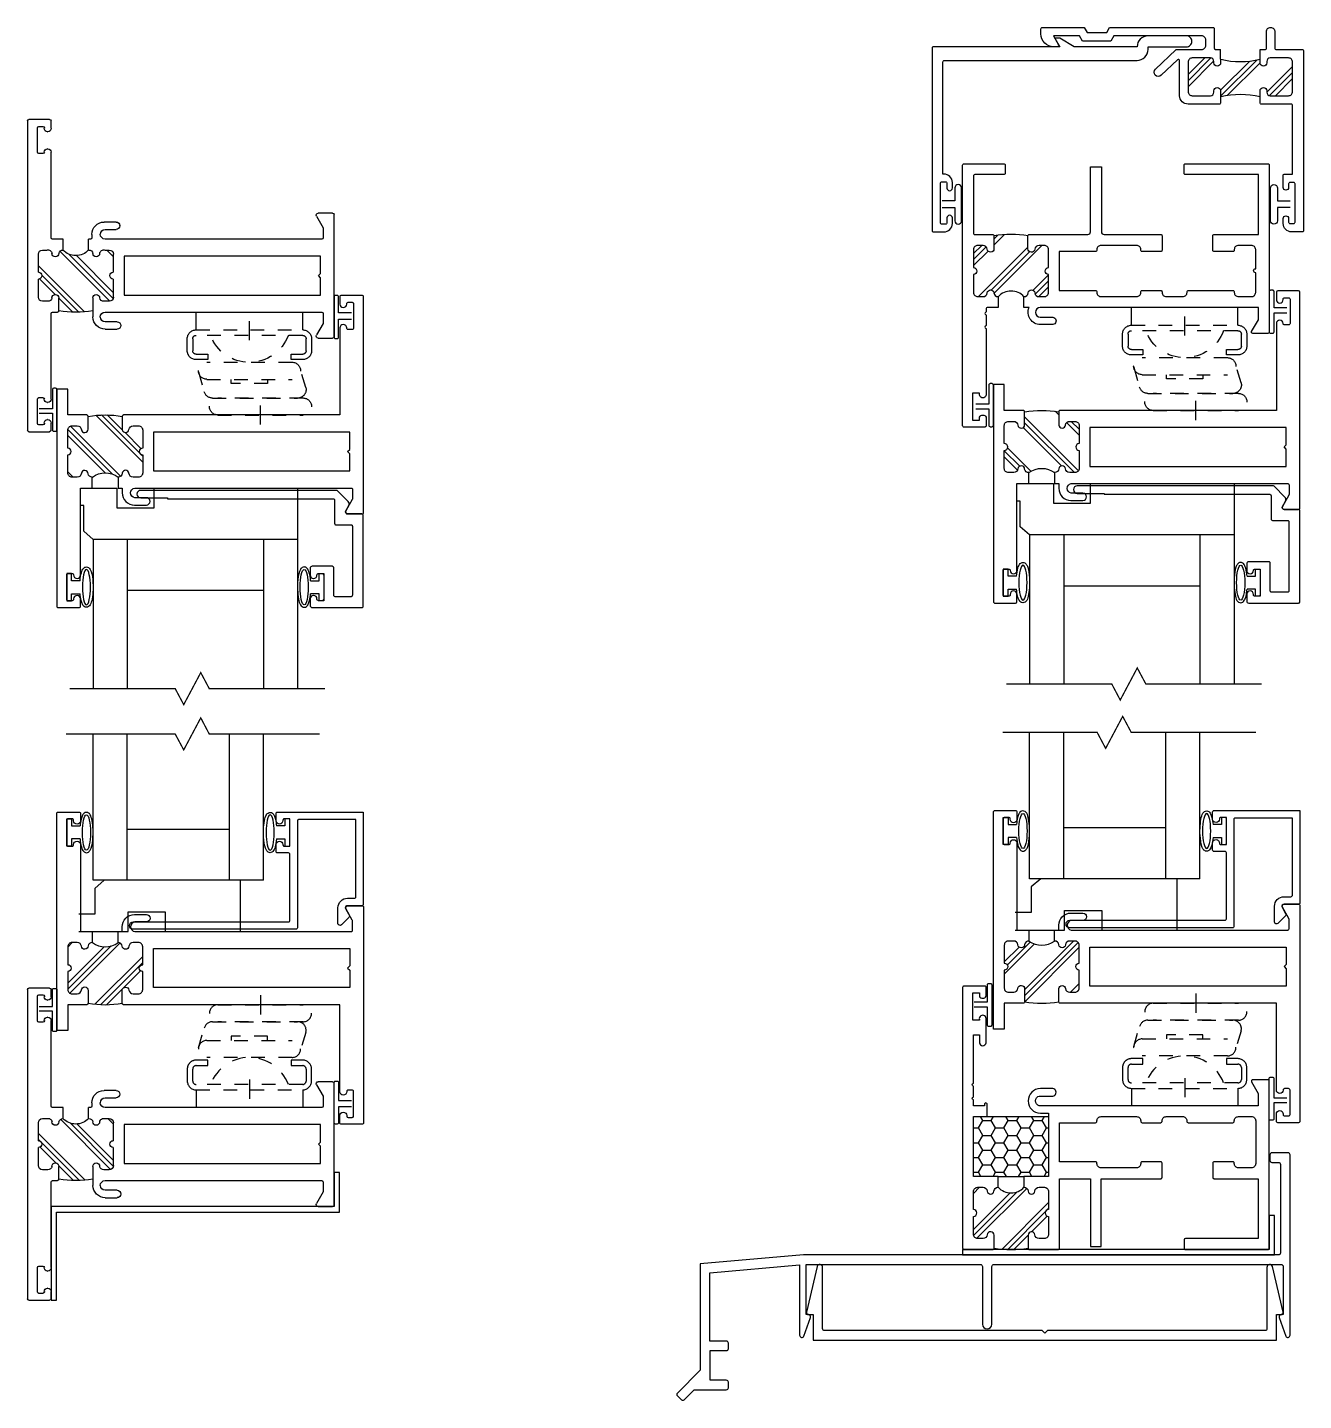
# Model space of a CAD drawing. Extents: x -2.1 to 55.9, y -1 to 38.1.
# Drawn here: x 20.18 to 29.54, y 11.37 to 21.44 of the extents above; entities that cross this region are included whole.
import ezdxf

# ---------------------------------------------------------------- set-up
doc = ezdxf.new("R2010")
doc.units = 0
doc.header["$LTSCALE"] = 0.25
doc.header["$MEASUREMENT"] = 0
doc.linetypes.add('HIDDEN', pattern=[0.375, 0.25, -0.125])
doc.layers.get('0').update_dxf_attribs({"linetype": 'CONTINUOUS'})
for name, color, linetype in [('DIM', 7, 'CONTINUOUS'), ('FRAME', 1, 'CONTINUOUS'), ('GLASS', 7, 'CONTINUOUS'), ('MISC', 7, 'CONTINUOUS'), ('TEXT', 7, 'CONTINUOUS'), ('VENT', 5, 'CONTINUOUS')]:
    doc.layers.add(name, color=color, linetype=linetype)

# ---------------------------------------------------------------- blocks, each defined once
blk = doc.blocks.new('05P86-BLOCK-IG')
h = blk.add_hatch()
h.set_pattern_fill('PLAST', angle=45, style=0)
h.paths.add_polyline_path([(0.544, 1.12, -1), (0.544, 1.17), (0.544, 1.302, 0.414214), (0.512, 1.333), (0.474, 1.333, 0.38311), (0.443, 1.305, -0.947716), (0.393, 1.308), (0.393, 1.403, 0.081165), (0.143, 1.403), (0.143, 1.308, -0.947716), (0.094, 1.305, 0.38311), (0.063, 1.333), (0.024, 1.333, 0.414214), (-0.007, 1.302), (-0.007, 1.17, -1), (-0.007, 1.12), (-0.007, 0.988, 0.414214), (0.024, 0.957), (0.063, 0.957, 0.38311), (0.094, 0.985, -0.898027), (0.143, 0.985, 0.38311), (0.174, 0.957, -0.436275), (0.363, 0.957, 0.38311), (0.394, 0.985, -0.898027), (0.443, 0.985, 0.38311), (0.474, 0.957), (0.512, 0.957, 0.414214), (0.544, 0.988)])
for points in [[(0.003, 1.852, 0.414214), (-0.007, 1.842), (-0.007, 1.423, 0.414214), (0.003, 1.413), (0.134, 1.413, -0.414214), (0.143, 1.403), (0.143, 1.308, -0.947716), (0.094, 1.305, 0.38311), (0.063, 1.333), (0.024, 1.333, 0.414214), (-0.007, 1.302), (-0.007, 1.17, -1), (-0.007, 1.12), (-0.007, 0.988, 0.414214), (0.024, 0.957), (0.063, 0.957, 0.38311), (0.094, 0.985, -0.898027), (0.143, 0.985, 0.38311), (0.174, 0.957), (0.174, 0.877), (0.097, 0.877, 0.414214), (0.086, 0.867), (0.086, 0.847, -0.331679), (0.084, 0.843, 0.745356), (0.084, 0.824, -0.331679), (0.086, 0.82), (0.086, 0.747, -0.331679), (0.084, 0.743, 0.745356), (0.084, 0.724, -0.331679), (0.086, 0.72), (0.086, 0.244, -1.19356), (0.037, 0.244), (0.037, 0.25), (-0.014, 0.25), (-0.014, 0.05), (0.037, 0.05), (0.037, 0.074, -0.596863), (0.086, 0.074), (0.086, 0.01, -0.414214), (0.076, 0), (-0.076, 0, -0.414214), (-0.087, 0.01), (-0.087, 1.922, -0.414214), (-0.076, 1.932), (0.215, 1.932, -0.414214), (0.226, 1.922), (0.226, 1.862, -0.414214), (0.215, 1.852)], [(1.377, 1.298, -0.414214), (1.367, 1.288), (1.23, 1.288, -0.414214), (1.221, 1.298), (1.221, 1.302, 0.414214), (1.19, 1.333), (0.93, 1.333, 0.414214), (0.898, 1.302), (0.898, 1.298, -0.414214), (0.889, 1.288), (0.623, 1.288), (0.623, 1.002), (0.889, 1.002, -0.414214), (0.898, 0.992), (0.898, 0.988, 0.414214), (0.93, 0.957), (1.19, 0.957, 0.414214), (1.221, 0.988), (1.221, 0.992, -0.414214), (1.23, 1.002), (1.367, 1.002, -0.414214), (1.377, 0.992), (1.377, 0.988, 0.414214), (1.407, 0.957), (1.529, 0.957, 0.414214), (1.56, 0.988), (1.56, 0.992, -0.414214), (1.569, 1.002), (1.897, 1.002, -0.414214), (1.907, 0.992), (1.907, 0.988, 0.414214), (1.938, 0.957), (2.032, 0.957, 0.414214), (2.064, 0.988), (2.064, 1.132, -1), (2.064, 1.162), (2.064, 1.302, 0.414214), (2.032, 1.333), (1.938, 1.333, 0.414214), (1.907, 1.302), (1.907, 1.298, -0.414214), (1.897, 1.288), (1.76, 1.288, -0.414214), (1.75, 1.298), (1.75, 1.403, -0.414214), (1.76, 1.413), (2.084, 1.413), (2.084, 1.852), (1.549, 1.852, -0.414214), (1.539, 1.862), (1.539, 1.922, -0.414214), (1.549, 1.932), (2.154, 1.932, -0.414214), (2.163, 1.922), (2.163, 0.697, -0.414214), (2.154, 0.687), (2.042, 0.687, -0.57735), (2.034, 0.702), (2.084, 0.788), (2.084, 0.877), (0.483, 0.877, 1), (0.483, 0.806), (0.567, 0.806, -1.178959), (0.567, 0.752), (0.483, 0.752, -0.536675), (0.401, 0.877), (0.363, 0.877), (0.363, 0.957, 0.38311), (0.394, 0.985, -0.898027), (0.443, 0.985, 0.38311), (0.474, 0.957), (0.512, 0.957, 0.414214), (0.544, 0.988), (0.544, 1.12, -1), (0.544, 1.17), (0.544, 1.302, 0.414214), (0.512, 1.333), (0.474, 1.333, 0.38311), (0.443, 1.305, -0.947716), (0.393, 1.308), (0.393, 1.403, -0.414214), (0.404, 1.413), (0.832, 1.413, 0.414214), (0.852, 1.433), (0.852, 1.909), (0.932, 1.909), (0.932, 1.433, 0.414214), (0.952, 1.413), (1.367, 1.413, -0.414214), (1.377, 1.403)]]:
    blk.add_lwpolyline(points, format="xyb", close=True)
at = {"color": 7}
for centre, radius, start, end in [((0.269, 0.638), 0.775, 80.7195, 99.2805), ((0.269, 0.869), 0.129, 42.8591, 137.1409)]:
    blk.add_arc(centre, radius, start, end, dxfattribs=at)
blk = doc.blocks.new('05P72-BLOCK-IG')
h = blk.add_hatch()
h.set_pattern_fill('HONEY', scale=0.5, style=0)
h.paths.add_polyline_path([(0.544, -0.957), (0.083, -0.957), (-0.007, -0.957), (-0.007, -1.396), (0.174, -1.396), (0.363, -1.396), (0.544, -1.396)])
h = blk.add_hatch()
h.set_pattern_fill('PLAST', angle=225, style=0)
h.paths.add_polyline_path([(0.544, -1.689, -1), (0.544, -1.639), (0.544, -1.507, 0.414214), (0.513, -1.476), (0.474, -1.476, 0.38311), (0.443, -1.504, -0.898027), (0.394, -1.504, 0.38311), (0.363, -1.476, -0.436275), (0.174, -1.476, 0.38311), (0.143, -1.504, -0.898027), (0.094, -1.504, 0.38311), (0.063, -1.476), (0.024, -1.476, 0.414214), (-0.007, -1.507), (-0.007, -1.639, -1), (-0.007, -1.689), (-0.007, -1.821, 0.414214), (0.024, -1.852), (0.063, -1.852, 0.38311), (0.094, -1.824, -0.947716), (0.144, -1.827), (0.144, -1.922, 0.08), (0.394, -1.922), (0.394, -1.827, -0.947716), (0.443, -1.824, 0.38311), (0.474, -1.852), (0.513, -1.852, 0.414214), (0.544, -1.821)])
at = {"color": 7}
for p, q in [((0.083, -0.957), (0.544, -0.957)), ((0.174, -1.396), (0.363, -1.396))]:
    blk.add_line(p, q, dxfattribs=at)
for points in [[(0.144, -1.827, 0.947716), (0.094, -1.824, -0.38311), (0.063, -1.852), (0.024, -1.852, -0.414214), (-0.007, -1.821), (-0.007, -1.689, 1), (-0.007, -1.639), (-0.007, -1.507, -0.414214), (0.024, -1.476), (0.063, -1.476, -0.38311), (0.094, -1.504, 0.898027), (0.143, -1.504, -0.38311), (0.174, -1.476), (0.174, -1.396), (-0.007, -1.396), (-0.007, -0.957), (0.083, -0.957, 0.414214), (0.093, -0.947), (0.093, -0.867, 0.414214), (0.083, -0.857), (0.083, -0.857, 0.414214), (0.074, -0.867), (0.074, -0.877), (-0.007, -0.877), (-0.007, -0.838, 0.317837), (-0.01, -0.833, -0.707107), (-0.01, -0.814, 0.317837), (-0.007, -0.81), (-0.007, -0.738, 0.317837), (-0.01, -0.733, -0.707107), (-0.01, -0.714, 0.317837), (-0.007, -0.71), (-0.007, -0.357), (0.036, -0.357), (0.036, -0.416, 0.850302), (0.086, -0.416), (0.086, -0.244, 1.19356), (0.036, -0.244), (0.036, -0.25), (-0.013, -0.25), (-0.013, -0.05), (0.036, -0.05), (0.036, -0.074, 0.596863), (0.086, -0.074), (0.086, -0.01, 0.414214), (0.077, 0), (-0.077, 0, 0.414214), (-0.087, -0.01), (-0.087, -1.922, 0.414214), (-0.077, -1.932), (0.134, -1.932, 0.414214), (0.144, -1.922)], [(1.377, -0.992), (1.377, -0.988, -0.414214), (1.407, -0.957), (1.528, -0.957, -0.414214), (1.559, -0.988), (1.559, -0.992, 0.414214), (1.569, -1.002), (1.897, -1.002, 0.414214), (1.907, -0.992), (1.907, -0.988, -0.414214), (1.937, -0.957), (2.033, -0.957, -0.414214), (2.064, -0.988), (2.064, -1.302, -0.414214), (2.033, -1.333), (1.937, -1.333, -0.414214), (1.907, -1.302), (1.907, -1.298, 0.414214), (1.897, -1.288), (1.76, -1.288, 0.414214), (1.75, -1.298), (1.75, -1.403, 0.414214), (1.76, -1.413), (2.083, -1.413), (2.083, -1.852), (1.548, -1.852, 0.414214), (1.538, -1.862), (1.538, -1.922, 0.414214), (1.548, -1.932), (2.154, -1.932, 0.414214), (2.163, -1.922), (2.163, -0.697, 0.414214), (2.154, -0.687), (2.042, -0.687, 0.57735), (2.034, -0.702), (2.083, -0.788), (2.083, -0.877), (0.476, -0.877, -0.806722), (0.476, -0.806), (0.567, -0.806, 1.178959), (0.567, -0.752), (0.484, -0.752, 1), (0.484, -0.932), (0.544, -0.932), (0.544, -1.396), (0.363, -1.396), (0.363, -1.476, -0.38311), (0.394, -1.504, 0.898027), (0.443, -1.504, -0.38311), (0.474, -1.476), (0.513, -1.476, -0.414214), (0.544, -1.507), (0.544, -1.639, 1), (0.544, -1.689), (0.544, -1.821, -0.414214), (0.513, -1.852), (0.474, -1.852, -0.38311), (0.443, -1.824, 0.947716), (0.394, -1.827), (0.394, -1.922, 0.414214), (0.404, -1.932), (0.614, -1.932, 0.414214), (0.624, -1.922), (0.624, -1.413), (0.851, -1.413), (0.851, -1.909), (0.931, -1.909), (0.931, -1.413), (1.367, -1.413, 0.414214), (1.377, -1.403), (1.377, -1.298, 0.414214), (1.367, -1.288), (1.23, -1.288, 0.414214), (1.22, -1.298), (1.22, -1.302, -0.414214), (1.19, -1.333), (0.929, -1.333, -0.414214), (0.899, -1.302), (0.899, -1.298, 0.414214), (0.889, -1.288), (0.624, -1.288), (0.624, -1.002), (0.889, -1.002, 0.414214), (0.899, -0.992), (0.899, -0.988, -0.414214), (0.929, -0.957), (1.19, -0.957, -0.414214), (1.22, -0.988), (1.22, -0.992, 0.414214), (1.23, -1.002), (1.367, -1.002, 0.414214)]]:
    blk.add_lwpolyline(points, format="xyb", close=True)
for centre, radius, start, end in [((0.269, -1.388), 0.129, 222.8591, 317.1409), ((0.269, -1.146), 0.786, 260.8522, 279.1478)]:
    blk.add_arc(centre, radius, start, end, dxfattribs=at)
blk = doc.blocks.new('05P11-Z-BAR')
h = blk.add_hatch()
h.set_pattern_fill('PLAST', angle=45, style=0)
h.set_pattern_definition([(45, (-0.3846, -1e-07), (-0.176777, 0.176777), []), (45, (-0.4067, 0.0221), (-0.176777, 0.176777), []), (45, (-0.4288, 0.0442), (-0.176777, 0.176777), [])])
h.paths.add_polyline_path([(0.006, 1.12, -0.414214), (-0.018, 1.145, -0.414214), (0.006, 1.17), (0.006, 1.302, 0.414214), (-0.025, 1.333), (-0.063, 1.333, 0.38311), (-0.094, 1.305, -0.947716), (-0.143, 1.308), (-0.143, 1.403, 0.087329), (-0.394, 1.403), (-0.394, 1.308, -1), (-0.443, 1.308, 0.352985), (-0.473, 1.333), (-0.512, 1.333, 0.414214), (-0.544, 1.302), (-0.544, 1.17, -0.414214), (-0.518, 1.145, -0.414214), (-0.544, 1.12), (-0.544, 0.988, 0.414214), (-0.512, 0.957), (-0.474, 0.957, 0.38311), (-0.443, 0.985, -0.898027), (-0.394, 0.985, 0.38311), (-0.363, 0.957, -0.325577), (-0.174, 0.957, 0.363634), (-0.143, 0.982, -0.947716), (-0.094, 0.985, 0.38311), (-0.063, 0.957), (-0.025, 0.957, 0.414214), (0.006, 0.988)])
blk.add_line((-0.087, 0.877), (-0.087, 0.877))
for points in [[(-2.164, 2.28, -0.414214), (-2.154, 2.29), (-2.001, 2.29, -0.414214), (-1.991, 2.28), (-1.991, 2.226, -1), (-2.041, 2.226), (-2.041, 2.23, 0.414214), (-2.051, 2.24), (-2.081, 2.24, 0.414214), (-2.091, 2.23), (-2.091, 2.05, 0.414214), (-2.081, 2.04), (-2.051, 2.04, 0.414214), (-2.041, 2.05), (-2.041, 2.051, -1), (-1.991, 2.051), (-1.991, 1.413), (-0.403, 1.413, -0.414214), (-0.394, 1.403), (-0.394, 1.306, -0.888834), (-0.443, 1.306, 0.377258), (-0.474, 1.333), (-0.512, 1.333, 0.414214), (-0.544, 1.302), (-0.544, 1.17, -1), (-0.544, 1.12), (-0.544, 0.988, 0.414214), (-0.512, 0.957), (-0.474, 0.957, 0.383109), (-0.443, 0.985, -0.898027), (-0.394, 0.985, 0.38311), (-0.363, 0.957), (-0.363, 0.877), (-0.394, 0.877), (-0.394, 0.842, -0.414214), (-0.483, 0.752), (-0.571, 0.752, -1), (-0.571, 0.806), (-0.486, 0.806, 0.859155), (-0.486, 0.877), (-2.074, 0.877, 0.414214), (-2.084, 0.867), (-2.084, 0.797, 0.131652), (-2.082, 0.792), (-2.035, 0.709, -0.577353), (-2.048, 0.687), (-2.154, 0.687, -0.414214), (-2.164, 0.697), (-2.164, 2.28)], [(-0.025, 0.957, 0.414214), (0.006, 0.988), (0.006, 1.12, -1), (0.006, 1.17), (0.006, 1.302, 0.414214), (-0.025, 1.333), (-0.063, 1.333, 0.38311), (-0.094, 1.305, -0.947716), (-0.143, 1.308), (-0.143, 1.403, -0.414214), (-0.133, 1.413), (0.006, 1.413), (0.006, 1.603), (0.086, 1.603), (0.086, 0.01, -0.414214), (0.077, 0), (-0.077, 0, -0.414214), (-0.087, 0.01), (-0.087, 0.064, -1), (-0.037, 0.064), (-0.037, 0.06, 0.414214), (-0.027, 0.05), (0.003, 0.05, 0.414214), (0.014, 0.06), (0.014, 0.24, 0.414214), (0.003, 0.25), (-0.027, 0.25, 0.414214), (-0.037, 0.24), (-0.037, 0.239, -1), (-0.087, 0.239), (-0.087, 0.877), (-0.174, 0.877), (-0.174, 0.957, 0.363634), (-0.143, 0.982, -0.947716), (-0.094, 0.985, 0.38311), (-0.063, 0.957), (-0.025, 0.957)]]:
    blk.add_lwpolyline(points, format="xyb")
blk.add_lwpolyline([(-2.063, 1.16), (-2.063, 1.288), (-0.623, 1.288), (-0.623, 1.002), (-2.063, 1.002), (-2.063, 1.129), (-2.048, 1.145)], close=True)
at = {"color": 7}
for centre, radius, start, end in [((-0.269, 0.638), 0.775, 80.7195, 99.2805), ((-0.269, 0.828), 0.16, 53.9319, 126.0681)]:
    blk.add_arc(centre, radius, start, end, dxfattribs=at)
blk = doc.blocks.new('05P01-T-BAR')
h = blk.add_hatch()
h.set_pattern_fill('PLAST', angle=225, style=0)
h.paths.add_polyline_path([(0.006, 1.12, -0.414214), (-0.018, 1.145, -0.414214), (0.006, 1.17), (0.006, 1.302, 0.414214), (-0.024, 1.333), (-0.054, 1.333, 0.448856), (-0.093, 1.308, -1), (-0.143, 1.308, 0.363634), (-0.174, 1.333, -0.437775), (-0.362, 1.333, 0.363634), (-0.394, 1.308, -1), (-0.443, 1.308, 0.448856), (-0.483, 1.333), (-0.513, 1.333, 0.414214), (-0.543, 1.302), (-0.543, 1.17, -0.414214), (-0.518, 1.145, -0.414214), (-0.543, 1.12), (-0.543, 0.988, 0.414214), (-0.513, 0.957), (-0.483, 0.957), (-0.473, 0.957, 0.352985), (-0.443, 0.982, -1), (-0.394, 0.982), (-0.394, 0.887, 0.081165), (-0.143, 0.887), (-0.143, 0.982, -1), (-0.093, 0.982, 0.352985), (-0.064, 0.957), (-0.054, 0.957), (-0.024, 0.957, 0.414214), (0.006, 0.988)])
for p, q in [((-0.087, 2.226), (-0.087, 2.28)), ((-0.076, 2.29), (0.076, 2.29)), ((-0.037, 2.23), (-0.037, 2.226)), ((0.003, 2.24), (-0.027, 2.24)), ((0.013, 2.05), (0.013, 2.23)), ((0.086, 2.28), (0.086, 0.01)), ((-0.061, 2.201), (-0.062, 2.201)), ((-0.087, 1.423), (-0.087, 2.051)), ((-0.062, 2.076), (-0.061, 2.076)), ((-0.037, 2.051), (-0.037, 2.05)), ((-0.027, 2.04), (0.003, 2.04)), ((-2.163, 0.697), (-2.163, 1.593)), ((-2.153, 1.603), (-2.047, 1.603)), ((-2.035, 1.581), (-2.083, 1.496)), ((-0.59, 1.511), (-0.59, 1.512)), ((-0.564, 1.538), (-0.475, 1.538)), ((-2.083, 1.496), (-2.083, 1.423)), ((-2.073, 1.413), (-0.483, 1.413)), ((-0.483, 1.484), (-0.563, 1.484)), ((-0.447, 1.449), (-0.447, 1.449)), ((-0.385, 1.448), (-0.385, 1.423)), ((-0.375, 1.413), (-0.362, 1.413)), ((-0.362, 1.333), (-0.362, 1.413)), ((-0.174, 1.333), (-0.174, 1.413)), ((-0.174, 1.413), (-0.096, 1.413)), ((-0.483, 1.333), (-0.513, 1.333)), ((-0.024, 1.333), (-0.054, 1.333)), ((-0.543, 1.302), (-0.543, 1.17)), ((0.006, 1.17), (0.006, 1.302)), ((-0.543, 1.12), (-0.543, 0.988)), ((0.006, 0.988), (0.006, 1.12)), ((-0.513, 0.957), (-0.483, 0.957)), ((-0.483, 0.957), (-0.474, 0.957)), ((-0.394, 0.982), (-0.394, 0.842)), ((-0.143, 0.887), (-0.143, 0.982)), ((-0.062, 0.957), (-0.054, 0.957)), ((-0.054, 0.957), (-0.024, 0.957)), ((-2.083, 0.867), (-2.083, 0.794)), ((-0.483, 0.877), (-2.073, 0.877)), ((-0.571, 0.806), (-0.483, 0.806)), ((-0.447, 0.841), (-0.447, 0.842)), ((-0.096, 0.877), (-0.133, 0.877)), ((-0.087, 0.239), (-0.087, 0.867)), ((-2.083, 0.794), (-2.035, 0.71)), ((-0.598, 0.779), (-0.598, 0.779)), ((-0.484, 0.752), (-0.572, 0.752)), ((-2.047, 0.687), (-2.153, 0.687)), ((-0.061, 0.214), (-0.062, 0.214)), ((-0.037, 0.24), (-0.037, 0.239)), ((0.003, 0.25), (-0.027, 0.25)), ((0.013, 0.06), (0.013, 0.24)), ((-0.087, 0.01), (-0.087, 0.064)), ((0.076, 0), (-0.076, 0)), ((-0.062, 0.089), (-0.061, 0.089)), ((-0.037, 0.064), (-0.037, 0.06)), ((-0.027, 0.05), (0.003, 0.05))]:
    blk.add_line(p, q)
blk.add_lwpolyline([(-0.623, 1.288), (-0.623, 1.002), (-2.063, 1.002), (-2.063, 1.13), (-2.048, 1.145), (-2.063, 1.16), (-2.063, 1.288)], close=True)
for centre, radius, start, end in [((-0.076, 2.28), 0.01, 90, 180), ((-0.062, 2.226), 0.0249, 180, 270), ((-0.061, 2.226), 0.0249, 270, 360), ((-0.027, 2.23), 0.01, 90, 180), ((0.003, 2.23), 0.01, 0, 90), ((0.076, 2.28), 0.01, 0, 90), ((-0.062, 2.051), 0.0249, 90, 180), ((-0.061, 2.051), 0.0249, 360, 90), ((-0.027, 2.05), 0.01, 180, 270), ((0.003, 2.05), 0.01, 270, 0), ((-2.153, 1.593), 0.01, 90, 180), ((-2.047, 1.588), 0.015, 330, 90), ((-0.564, 1.512), 0.0265, 90, 180), ((-0.563, 1.511), 0.027, 180, 270), ((-0.475, 1.448), 0.09, 0, 90), ((-2.073, 1.423), 0.01, 180, 270), ((-0.483, 1.449), 0.0355, 270, 0), ((-0.483, 1.449), 0.035, 0, 90), ((-0.375, 1.423), 0.01, 180, 270), ((-0.096, 1.423), 0.01, 270, 0), ((-0.513, 1.302), 0.031, 90, 180), ((-0.474, 1.303), 0.031, 8.9927, 105.6855), ((-0.363, 1.302), 0.031, 88.9185, 168.8505), ((-0.174, 1.302), 0.031, 11.1495, 91.0815), ((-0.063, 1.303), 0.031, 74.3145, 171.0073), ((-0.024, 1.302), 0.031, 0, 90), ((-0.418, 1.308), 0.025, 180, 0), ((-0.118, 1.308), 0.025, 180, 0), ((-0.543, 1.145), 0.025, 0, 90), ((-0.543, 1.145), 0.025, 270, 360), ((0.006, 1.145), 0.025, 90, 180), ((0.006, 1.145), 0.025, 180, 270), ((-0.513, 0.988), 0.031, 180, 270), ((-0.474, 0.988), 0.031, 268.9185, 348.8505), ((-0.418, 0.982), 0.025, 0, 180), ((-0.118, 0.982), 0.025, 0, 180), ((-0.063, 0.988), 0.031, 191.1495, 271.0815), ((-0.024, 0.988), 0.031, 270, 0), ((-2.073, 0.867), 0.01, 90, 180), ((-0.571, 0.779), 0.027, 90, 180), ((-0.483, 0.842), 0.0355, 0, 90), ((-0.484, 0.842), 0.09, 270, 360), ((-0.483, 0.841), 0.035, 270, 0), ((-0.133, 0.887), 0.01, 180, 270), ((-0.096, 0.867), 0.01, 0, 90), ((-2.047, 0.702), 0.015, 270, 30), ((-0.572, 0.779), 0.0265, 180, 270), ((-2.153, 0.697), 0.01, 180, 270), ((-0.062, 0.239), 0.0249, 180, 270), ((-0.061, 0.239), 0.0249, 270, 0), ((-0.027, 0.24), 0.01, 90, 180), ((0.003, 0.24), 0.01, 0, 90), ((-0.062, 0.064), 0.0249, 90, 180), ((-0.076, 0.01), 0.01, 180, 270), ((-0.061, 0.064), 0.0249, 0, 90), ((-0.027, 0.06), 0.01, 180, 270), ((0.003, 0.06), 0.01, 270, 360), ((0.076, 0.01), 0.01, 270, 0)]:
    blk.add_arc(centre, radius, start, end)
at = {"color": 7}
for centre, radius, start, end in [((-0.268, 1.42), 0.128, 222.7148, 317.2852), ((-0.268, 1.652), 0.775, 260.7195, 279.2805)]:
    blk.add_arc(centre, radius, start, end, dxfattribs=at)
blk = doc.blocks.new('05P10-1.5in_GLASS_STOP')
for p, q in [((-1.838, 0.25), (-1.873, 0.25)), ((-1.873, 0.25), (-1.873, 0.05)), ((-1.838, 0.197), (-1.838, 0.25)), ((-0.022, 0.197), (-0.022, 0.25)), ((-0.022, 0.25), (0.013, 0.25)), ((0.013, 0.25), (0.013, 0.05)), ((-1.776, 0.197), (-1.838, 0.197)), ((-1.838, 0.05), (-1.838, 0.102)), ((-1.838, 0.102), (-1.776, 0.102)), ((-0.084, 0.197), (-0.022, 0.197)), ((-0.022, 0.102), (-0.084, 0.102)), ((-0.022, 0.05), (-0.022, 0.102)), ((-1.873, 0.05), (-1.838, 0.05)), ((0.013, 0.05), (-0.022, 0.05))]:
    blk.add_line(p, q)
blk.add_lwpolyline([(-1.823, 0.239), (-1.823, 0.24, 0.414214), (-1.833, 0.25), (-1.858, 0.25, 0.414214), (-1.873, 0.235), (-1.873, 0.065, 0.414214), (-1.858, 0.05), (-1.833, 0.05, 0.414214), (-1.823, 0.06), (-1.823, 0.064, -0.414214), (-1.799, 0.089), (-1.798, 0.089, -0.414214), (-1.773, 0.064), (-1.773, 0.015, -0.414214), (-1.788, 0), (-2.153, 0, -0.414214), (-2.163, 0.01), (-2.163, 0.677, -0.414214), (-2.153, 0.687), (-2.047, 0.687, 0.57735), (-2.035, 0.709), (-2.057, 0.748, -0.339454), (-2.053, 0.778), (-1.974, 0.857, -0.198912), (-1.967, 0.86), (-0.529, 0.86, -0.414214), (-0.502, 0.833), (-0.502, 0.832, -0.414214), (-0.529, 0.805), (-0.727, 0.805), (-0.727, 0.798), (-1.942, 0.798, 0.414214), (-1.952, 0.788), (-1.952, 0.617, -0.414214), (-1.962, 0.607), (-2.073, 0.607, 0.414214), (-2.083, 0.597), (-2.083, 0.09, 0.414214), (-2.073, 0.08), (-1.956, 0.08, 0.414214), (-1.946, 0.09), (-1.946, 0.293, -0.414214), (-1.936, 0.303), (-1.788, 0.303, -0.414214), (-1.773, 0.288), (-1.773, 0.239, -0.414214), (-1.798, 0.214), (-1.799, 0.214, -0.414214)], format="xyb", close=True)
at = {"extrusion": (0, 0, -1)}
blk.add_ellipse((-1.729, 0.15), major_axis=(0, 0.129), ratio=0.232303, dxfattribs=at)
blk.add_ellipse((-0.131, 0.15), major_axis=(0, 0.129), ratio=0.232303)
for points in [[(-1.776, 0.197), (-1.774, 0.219), (-1.771, 0.239), (-1.762, 0.269), (-1.758, 0.28), (-1.745, 0.294), (-1.737, 0.298), (-1.729, 0.298), (-1.718, 0.298), (-1.71, 0.292), (-1.701, 0.279), (-1.697, 0.272), (-1.687, 0.244), (-1.683, 0.215), (-1.678, 0.136), (-1.682, 0.085), (-1.694, 0.034), (-1.698, 0.022), (-1.714, 0.005), (-1.728, 0), (-1.749, 0.008), (-1.754, 0.016), (-1.762, 0.032), (-1.765, 0.041), (-1.772, 0.067), (-1.774, 0.084), (-1.776, 0.102)], [(-0.084, 0.197), (-0.086, 0.219), (-0.089, 0.239), (-0.098, 0.269), (-0.102, 0.28), (-0.115, 0.294), (-0.123, 0.298), (-0.131, 0.298), (-0.142, 0.298), (-0.15, 0.292), (-0.159, 0.279), (-0.163, 0.272), (-0.173, 0.244), (-0.177, 0.215), (-0.182, 0.136), (-0.178, 0.085), (-0.166, 0.034), (-0.162, 0.022), (-0.146, 0.005), (-0.132, 0), (-0.111, 0.008), (-0.106, 0.016), (-0.098, 0.032), (-0.095, 0.041), (-0.088, 0.067), (-0.086, 0.084), (-0.084, 0.102)]]:
    blk.add_open_spline(points, degree=3, knots=[5.075676, 5.075676, 5.075676, 5.075676, 5.596595, 5.596595, 6.055763, 6.055763, 6.283185, 6.283185, 6.283185, 6.572914, 6.572914, 6.862642, 6.862642, 7.608886, 7.608886, 8.676451, 8.676451, 9.18434, 9.18434, 9.518242, 9.518242, 9.852144, 9.852144, 10.186046, 10.186046, 10.631436, 10.631436, 10.631436, 10.631436])
blk = doc.blocks.new('05P12-1.25in_GLASS_STOP')
for p, q in [((-1.588, 0.25), (-1.624, 0.25)), ((-1.624, 0.25), (-1.624, 0.05)), ((-1.588, 0.197), (-1.588, 0.25)), ((-0.022, 0.197), (-0.022, 0.25)), ((-0.022, 0.25), (0.013, 0.25)), ((0.013, 0.25), (0.013, 0.05)), ((-1.526, 0.197), (-1.588, 0.197)), ((-1.588, 0.05), (-1.588, 0.102)), ((-1.588, 0.102), (-1.526, 0.102)), ((-0.084, 0.197), (-0.022, 0.197)), ((-0.022, 0.102), (-0.084, 0.102)), ((-0.022, 0.05), (-0.022, 0.102)), ((-1.624, 0.05), (-1.588, 0.05)), ((0.013, 0.05), (-0.022, 0.05))]:
    blk.add_line(p, q)
blk.add_lwpolyline([(-1.573, 0.24, 0.414214), (-1.583, 0.25), (-1.614, 0.25, 0.414214), (-1.624, 0.24), (-1.624, 0.06, 0.414214), (-1.614, 0.05), (-1.583, 0.05, 0.414214), (-1.573, 0.06), (-1.573, 0.063, -0.414214), (-1.548, 0.088), (-1.548, 0.088, -0.414214), (-1.523, 0.063), (-1.523, 0.01, -0.414214), (-1.533, 0), (-2.163, 0), (-2.163, 0.677, -0.414214), (-2.154, 0.687), (-2.047, 0.687, 0.57735), (-2.034, 0.709), (-2.059, 0.754, -0.339454), (-2.057, 0.773), (-2.002, 0.828, -0.668179), (-1.977, 0.817), (-1.977, 0.702, -0.414214), (-2.047, 0.632), (-2.098, 0.632, 0.414214), (-2.108, 0.622), (-2.108, 0.055), (-1.688, 0.055, 0.414214), (-1.679, 0.065), (-1.679, 0.85, -0.414214), (-1.669, 0.86), (-0.474, 0.86, -0.414214), (-0.447, 0.833), (-0.447, 0.832, -0.414214), (-0.474, 0.805), (-1.614, 0.805, 0.414214), (-1.624, 0.795), (-1.624, 0.31, 0.414214), (-1.614, 0.3), (-1.533, 0.3, -0.414214), (-1.523, 0.29), (-1.523, 0.238, -0.414214), (-1.548, 0.213), (-1.548, 0.213, -0.414214), (-1.573, 0.238)], format="xyb", close=True)
at = {"extrusion": (0, 0, -1)}
blk.add_ellipse((-1.479, 0.15), major_axis=(0, 0.129), ratio=0.232303, dxfattribs=at)
blk.add_ellipse((-0.131, 0.15), major_axis=(0, 0.129), ratio=0.232303)
for points in [[(-1.526, 0.197), (-1.524, 0.219), (-1.521, 0.239), (-1.512, 0.269), (-1.508, 0.28), (-1.495, 0.294), (-1.487, 0.298), (-1.479, 0.298), (-1.468, 0.298), (-1.46, 0.292), (-1.451, 0.279), (-1.447, 0.272), (-1.437, 0.244), (-1.433, 0.215), (-1.428, 0.136), (-1.432, 0.085), (-1.444, 0.034), (-1.448, 0.022), (-1.464, 0.005), (-1.478, 0), (-1.499, 0.008), (-1.504, 0.016), (-1.512, 0.032), (-1.515, 0.041), (-1.522, 0.067), (-1.524, 0.084), (-1.526, 0.102)], [(-0.084, 0.197), (-0.086, 0.219), (-0.089, 0.239), (-0.098, 0.269), (-0.102, 0.28), (-0.115, 0.294), (-0.123, 0.298), (-0.131, 0.298), (-0.142, 0.298), (-0.15, 0.292), (-0.159, 0.279), (-0.163, 0.272), (-0.173, 0.244), (-0.177, 0.215), (-0.182, 0.136), (-0.178, 0.085), (-0.166, 0.034), (-0.162, 0.022), (-0.146, 0.005), (-0.132, 0), (-0.111, 0.008), (-0.106, 0.016), (-0.098, 0.032), (-0.095, 0.041), (-0.088, 0.067), (-0.086, 0.084), (-0.084, 0.102)]]:
    blk.add_open_spline(points, degree=3, knots=[5.075676, 5.075676, 5.075676, 5.075676, 5.596595, 5.596595, 6.055763, 6.055763, 6.283185, 6.283185, 6.283185, 6.572914, 6.572914, 6.862642, 6.862642, 7.608886, 7.608886, 8.676451, 8.676451, 9.18434, 9.18434, 9.518242, 9.518242, 9.852144, 9.852144, 10.186046, 10.186046, 10.631436, 10.631436, 10.631436, 10.631436])
blk = doc.blocks.new('05P92_04P91-COMP_CHANNEL')
h = blk.add_hatch()
h.set_pattern_fill('PLAST', angle=45, style=0)
h.set_pattern_definition([(45, (0.28, 1.432), (-0.176777, 0.176777), []), (45, (0.2579, 1.4541), (-0.176777, 0.176777), []), (45, (0.2358, 1.4762), (-0.176777, 0.176777), [])])
h.paths.add_polyline_path([(0.248, 2.677, 0.414214), (0.217, 2.708), (0.084, 2.708, 0.414214), (0.059, 2.683), (0.059, 2.673, -0.414214), (0.034, 2.648, -0.414214), (0.009, 2.673), (0.009, 2.698, -0.12234), (-0.28, 2.698), (-0.28, 2.673, -0.414214), (-0.305, 2.648, -0.414214), (-0.33, 2.673), (-0.33, 2.683, 0.414214), (-0.355, 2.708), (-0.488, 2.708, 0.414214), (-0.519, 2.677), (-0.519, 2.462, 0.414214), (-0.488, 2.431), (-0.355, 2.431, 0.414214), (-0.33, 2.456), (-0.33, 2.466, -0.414214), (-0.305, 2.491), (-0.305, 2.491, -0.414214), (-0.28, 2.466), (-0.28, 2.422, -0.116396), (0.009, 2.422), (0.009, 2.466, -0.414214), (0.034, 2.491, -0.414214), (0.059, 2.466), (0.059, 2.456, 0.414214), (0.084, 2.431), (0.217, 2.431, 0.414214), (0.248, 2.462)])
for p, q in [((-0.28, 2.698), (-0.28, 2.77)), ((0.009, 2.698), (0.009, 2.77))]:
    blk.add_line(p, q)
for points in [[(-0.28, 2.698), (-0.28, 2.673, -0.414214), (-0.305, 2.648, -0.414214), (-0.33, 2.673), (-0.33, 2.683, 0.414214), (-0.355, 2.708), (-0.488, 2.708, 0.414214), (-0.519, 2.677), (-0.519, 2.462, 0.414214), (-0.488, 2.431), (-0.355, 2.431, 0.414214), (-0.33, 2.456), (-0.33, 2.466, -0.414214), (-0.305, 2.491), (-0.305, 2.491, -0.414214), (-0.28, 2.466), (-0.28, 2.379, -0.414214), (-0.29, 2.369), (-0.519, 2.369, -0.414214), (-0.581, 2.431), (-0.581, 2.618), (-0.581, 2.678), (-0.581, 2.687, 0.658905), (-0.597, 2.694), (-0.716, 2.581, -1), (-0.759, 2.626), (-0.61, 2.767, -0.192227), (-0.604, 2.77), (-0.42, 2.77, 0.414214), (-0.389, 2.801), (-0.389, 2.839, 0.414214), (-0.42, 2.87), (-1.063, 2.87), (-1.085, 2.832), (-1.295, 2.832), (-1.317, 2.87), (-1.507, 2.87), (-1.47, 2.805, -0.57735), (-1.479, 2.79), (-1.505, 2.79, -0.414214), (-1.599, 2.884), (-1.599, 2.922, -0.414214), (-1.589, 2.932), (-1.282, 2.932), (-1.26, 2.894), (-1.116, 2.894), (-1.095, 2.932), (-0.337, 2.932, -0.414214), (-0.327, 2.922), (-0.327, 2.78, 0.414214), (-0.317, 2.77), (-0.28, 2.77)], [(0.009, 2.77), (0.046, 2.77, 0.414214), (0.056, 2.78), (0.056, 2.902, -0.414214), (0.086, 2.932), (0.087, 2.932, -0.414214), (0.118, 2.901), (0.118, 2.78, 0.414214), (0.128, 2.77), (0.318, 2.77, -0.414214), (0.328, 2.76), (0.328, 1.442, -0.414214), (0.318, 1.432), (0.241, 1.432, -0.414214), (0.179, 1.494), (0.179, 1.531, -0.414214), (0.198, 1.55), (0.199, 1.55, -0.414214), (0.219, 1.53), (0.219, 1.504, 0.414214), (0.229, 1.494), (0.256, 1.494, 0.414214), (0.266, 1.504), (0.266, 1.784, 0.414214), (0.256, 1.794), (0.229, 1.794, 0.414214), (0.219, 1.784), (0.219, 1.758, -0.414214), (0.199, 1.738), (0.198, 1.738, -0.414214), (0.179, 1.757), (0.179, 1.846, -0.414214), (0.189, 1.856), (0.248, 1.856), (0.248, 2.359, 0.414214), (0.238, 2.369), (0.019, 2.369, -0.414214), (0.009, 2.379), (0.009, 2.466, -0.414214), (0.034, 2.491, -0.414214), (0.059, 2.466), (0.059, 2.456, 0.414214), (0.084, 2.431), (0.217, 2.431, 0.414214), (0.248, 2.462), (0.248, 2.677, 0.414214), (0.217, 2.708), (0.084, 2.708, 0.414214), (0.059, 2.683), (0.059, 2.673, -0.414214), (0.034, 2.648, -0.414214), (0.009, 2.673), (0.009, 2.698, 0)]]:
    blk.add_lwpolyline(points, format="xyb")
blk.add_lwpolyline([(-0.813, 2.79), (-0.531, 2.79, 0.414214), (-0.492, 2.829), (-0.492, 2.83, 0.414214), (-0.532, 2.87), (-0.813, 2.87, 0.414214), (-0.893, 2.79), (-1.354, 2.79), (-1.461, 2.852), (-1.497, 2.852), (-1.461, 2.79), (-2.388, 2.79, 0.414214), (-2.398, 2.78), (-2.398, 1.442, 0.414214), (-2.388, 1.432), (-2.311, 1.432, 0.414214), (-2.249, 1.494), (-2.249, 1.534, 0.414214), (-2.269, 1.554), (-2.27, 1.554, 0.414214), (-2.289, 1.535), (-2.289, 1.499, -0.414214), (-2.299, 1.489), (-2.326, 1.489, -0.414214), (-2.336, 1.499), (-2.336, 1.789, -0.414214), (-2.326, 1.799), (-2.299, 1.799, -0.414214), (-2.289, 1.789), (-2.289, 1.753, 0.414214), (-2.27, 1.734), (-2.269, 1.734, 0.414214), (-2.249, 1.754), (-2.249, 1.794, 0.414214), (-2.311, 1.856), (-2.318, 1.856), (-2.318, 2.68, -0.414214), (-2.308, 2.69), (-0.893, 2.69, 0.414214), (-0.813, 2.77)], format="xyb", close=True)
at = {"color": 7}
for centre, radius, start, end in [((-0.135, 3.28), 0.599, 256.0502, 283.9498), ((-0.135, 1.81), 0.629, 76.7218, 103.2782)]:
    blk.add_arc(centre, radius, start, end, dxfattribs=at)
blk = doc.blocks.new('02P12_02P13-SILL_SHOE')
for points in [[(0.204, -2.567, 0.84472), (0.235, -2.561), (0.235, -1.238, 0.414214), (0.22, -1.223), (0.102, -1.223, 0.414214), (0.087, -1.238), (0.087, -1.278, 0.414214), (0.102, -1.293), (0.15, -1.293, -0.414214), (0.165, -1.308), (0.165, -1.957, -0.414214), (0.15, -1.972), (-3.335, -1.972), (-4.094, -2.038), (-4.094, -2.818), (-4.261, -2.985, 0.414214), (-4.261, -3.006), (-4.232, -3.034, 0.414214), (-4.211, -3.034), (-4.138, -2.961), (-3.902, -2.961, 0.414214), (-3.887, -2.946), (-3.887, -2.946), (-3.887, -2.906, 0.414214), (-3.902, -2.891), (-4.021, -2.891), (-4.021, -2.674), (-3.902, -2.674, 0.414214), (-3.887, -2.659), (-3.887, -2.619), (-3.887, -2.619, 0.414214), (-3.902, -2.604), (-4.024, -2.604), (-4.024, -2.103), (-3.364, -2.045), (-3.364, -2.561, 0.84472), (-3.333, -2.567), (-3.285, -2.43, 0.516394), (-3.3, -2.41), (-3.315, -2.41), (-3.315, -2.042), (-2.038, -2.042, -0.414214), (-2.023, -2.057), (-2.023, -2.48, 1), (-1.953, -2.48), (-1.953, -2.057, -0.414214), (-1.938, -2.042), (0.17, -2.042, -0.414214), (0.185, -2.057), (0.185, -2.41), (0.17, -2.41, 0.516394), (0.156, -2.43)], [(-3.195, -2.512), (-3.195, -2.063, 0.876976), (-3.236, -2.057), (-3.314, -2.391, 0.493145), (-3.3, -2.41), (-3.265, -2.41), (-3.265, -2.597), (0.136, -2.597), (0.136, -2.41), (0.171, -2.41, 0.493145), (0.185, -2.391), (0.106, -2.057, 0.876976), (0.066, -2.063), (0.066, -2.512, -0.414214), (0.051, -2.527), (-1.544, -2.527), (-1.564, -2.547), (-1.584, -2.527), (-3.18, -2.527, -0.414214)]]:
    blk.add_lwpolyline(points, format="xyb", close=True)
blk = doc.blocks.new('4-BAR_HINGE')
at = {"linetype": 'HIDDEN', "ltscale": 0.75}
for p, q in [((0.401, -1.054), (0.313, -1.054)), ((0.313, -1.094), (0.401, -1.094)), ((0.248, -1.119), (0.248, -1.901)), ((0.288, -1.901), (0.288, -1.119)), ((0.426, -1.119), (0.426, -1.204)), ((0.426, -1.204), (0.466, -1.204)), ((0.466, -1.204), (0.466, -1.119)), ((0.486, -1.823), (0.486, -1.198)), ((0.556, -1.136), (0.701, -1.178)), ((0.611, -1.198), (0.611, -1.823)), ((0.748, -1.239), (0.748, -1.864)), ((0.748, -1.904), (0.748, -1.279)), ((0.873, -1.279), (0.873, -1.904)), ((0.641, -1.377), (0.611, -1.377)), ((0.641, -1.644), (0.641, -1.377)), ((0.611, -1.644), (0.641, -1.644)), ((0.466, -1.816), (0.426, -1.816)), ((0.426, -1.816), (0.426, -1.901)), ((0.466, -1.901), (0.466, -1.816)), ((0.67, -1.924), (0.526, -1.881)), ((0.401, -1.926), (0.313, -1.926)), ((0.313, -1.966), (0.401, -1.966))]:
    blk.add_line(p, q, dxfattribs=at)
for p, q in [((0.248, -1.119), (0.123, -1.119)), ((0.248, -1.901), (0.123, -1.901))]:
    blk.add_line(p, q)
at = {"linetype": 'Continuous'}
for p, q in [((0.324, -1.51), (0.183, -1.51)), ((0.943, -1.591), (0.802, -1.591))]:
    blk.add_line(p, q, dxfattribs=at)
at = {"linetype": 'HIDDEN', "ltscale": 0.75}
for centre, radius, start, end in [((0.313, -1.119), 0.065, 90, 180), ((0.313, -1.119), 0.025, 90, 180), ((0.401, -1.119), 0.065, 360, 90), ((0.401, -1.119), 0.025, 0, 90), ((0.548, -1.198), 0.0625, 0, 180), ((0.686, -1.239), 0.062, 0, 75.7192), ((0.181, -1.51), 0.305, 290.4553, 69.5447), ((0.81, -1.279), 0.0625, 0, 180), ((0.313, -1.901), 0.065, 180, 270), ((0.313, -1.901), 0.025, 180, 270), ((0.401, -1.901), 0.065, 270, 0), ((0.401, -1.901), 0.025, 270, 0), ((0.548, -1.823), 0.0625, 180, 0), ((0.686, -1.864), 0.062, 255.5579, 0), ((0.81, -1.904), 0.0625, 180, 0)]:
    blk.add_arc(centre, radius, start, end, dxfattribs=at)

msp = doc.modelspace()

# ---------------------------------------------------------------- linework, layer by layer
at = {"layer": 'DIM'}
for p, q in [((22.159, 17.687), (20.659, 17.687)), ((29.032, 17.72), (27.532, 17.72)), ((28.782, 17.345), (27.782, 17.345)), ((21.909, 17.312), (20.909, 17.312))]:
    msp.add_line(p, q, dxfattribs=at)
at = {"layer": 'GLASS', "linetype": 'Continuous'}
for p, q in [((20.659, 17.687), (20.659, 16.593)), ((20.909, 17.687), (20.909, 16.593)), ((21.909, 17.687), (21.909, 16.593)), ((22.159, 17.687), (22.159, 16.593)), ((27.532, 17.72), (27.532, 16.626)), ((27.782, 17.72), (27.782, 16.626)), ((28.782, 17.72), (28.782, 16.626)), ((29.032, 17.72), (29.032, 16.626)), ((20.659, 15.187), (20.659, 16.26)), ((20.909, 15.187), (20.909, 16.26)), ((21.659, 15.187), (21.659, 16.26)), ((21.909, 15.187), (21.909, 16.26)), ((27.532, 15.198), (27.532, 16.271)), ((27.782, 15.198), (27.782, 16.271)), ((28.532, 15.198), (28.532, 16.271)), ((28.782, 15.198), (28.782, 16.271))]:
    msp.add_line(p, q, dxfattribs=at)
at = {"layer": 'GLASS', "const_width": 0.0094}
for points in [[(29.234, 16.626), (28.385, 16.626), (28.322, 16.744), (28.197, 16.509), (28.135, 16.626), (27.36, 16.626)], [(22.36, 16.593), (21.511, 16.593), (21.449, 16.71), (21.324, 16.475), (21.261, 16.593), (20.487, 16.593)], [(22.321, 16.26), (21.511, 16.26), (21.449, 16.378), (21.324, 16.143), (21.261, 16.26), (20.46, 16.26)], [(29.194, 16.271), (28.278, 16.271), (28.215, 16.389), (28.09, 16.154), (28.028, 16.271), (27.334, 16.271)]]:
    msp.add_lwpolyline(points, dxfattribs=at)
at = {"layer": 'MISC', "linetype": 'Continuous'}
for points in [[(26.89, 20.121), (26.983, 20.121), (26.983, 20.025, 1), (27.033, 20.025), (27.033, 20.265, 1), (26.983, 20.265), (26.983, 20.17), (26.89, 20.17)], [(29.443, 20.121), (29.35, 20.121), (29.35, 20.025, -1), (29.3, 20.025), (29.3, 20.265, -1), (29.35, 20.265), (29.35, 20.17), (29.443, 20.17)], [(22.556, 19.35), (22.461, 19.35), (22.461, 19.466, 0.414214), (22.451, 19.476), (22.437, 19.476, 0.414214), (22.427, 19.466), (22.427, 19.17, 0.414214), (22.437, 19.16)], [(29.419, 19.387), (29.326, 19.387), (29.326, 19.505, 0.414214), (29.316, 19.515), (29.3, 19.515, 0.414214), (29.29, 19.505), (29.29, 19.209, 0.414214), (29.3, 19.199)], [(29.3, 19.199), (29.316, 19.199, 0.414214), (29.326, 19.209), (29.326, 19.35), (29.419, 19.35)], [(22.437, 19.16), (22.451, 19.16, 0.414214), (22.461, 19.17), (22.461, 19.303), (22.556, 19.303)], [(20.264, 18.613), (20.36, 18.613), (20.36, 18.49, 0.414214), (20.37, 18.48), (20.383, 18.48, 0.414214), (20.393, 18.49), (20.393, 18.786, 0.414214), (20.383, 18.796)], [(20.383, 18.796), (20.37, 18.796, 0.414214), (20.36, 18.786), (20.36, 18.646), (20.264, 18.646)], [(27.137, 18.646), (27.233, 18.646), (27.233, 18.524, 0.414214), (27.243, 18.514), (27.256, 18.514, 0.414214), (27.266, 18.524), (27.266, 18.82, 0.414214), (27.256, 18.83)], [(27.256, 18.83), (27.243, 18.83, 0.414214), (27.233, 18.82), (27.233, 18.68), (27.137, 18.68)], [(27.126, 14.295), (27.222, 14.295), (27.222, 14.42, -0.414214), (27.232, 14.43), (27.244, 14.43, -0.414214), (27.254, 14.42), (27.254, 14.124, -0.414214), (27.244, 14.114)], [(20.264, 14.261), (20.36, 14.261), (20.36, 14.383, -0.414214), (20.37, 14.393), (20.383, 14.393, -0.414214), (20.393, 14.383), (20.393, 14.087, -0.414214), (20.383, 14.077)], [(20.383, 14.077), (20.37, 14.077, -0.414214), (20.36, 14.087), (20.36, 14.227), (20.264, 14.227)], [(27.244, 14.114), (27.232, 14.114, -0.414214), (27.222, 14.124), (27.222, 14.256), (27.126, 14.256)], [(22.556, 13.524), (22.461, 13.524), (22.461, 13.408, -0.414214), (22.451, 13.398), (22.437, 13.398, -0.414214), (22.427, 13.408), (22.427, 13.704, -0.414214), (22.437, 13.714)], [(22.437, 13.714), (22.451, 13.714, -0.414214), (22.461, 13.704), (22.461, 13.57), (22.556, 13.57)], [(29.419, 13.555), (29.324, 13.555), (29.324, 13.436, -0.414214), (29.314, 13.426), (29.3, 13.426, -0.414214), (29.29, 13.436), (29.29, 13.732, -0.414214), (29.3, 13.742)], [(29.3, 13.742), (29.314, 13.742, -0.414214), (29.324, 13.732), (29.324, 13.591), (29.419, 13.591)]]:
    msp.add_lwpolyline(points, format="xyb", dxfattribs=at)
at = {"layer": 'MISC'}
for points in [[(20.623, 18.064), (20.834, 18.064), (20.834, 17.918), (21.106, 17.918), (21.106, 18.064), (22.159, 18.064), (22.159, 17.687), (20.659, 17.687), (20.59, 17.747), (20.59, 17.935), (20.566, 17.935)], [(27.496, 18.097), (27.707, 18.097), (27.707, 17.952), (27.979, 17.952), (27.979, 18.097), (29.032, 18.097), (29.032, 17.72), (27.532, 17.72), (27.463, 17.78), (27.463, 17.968), (27.439, 17.968)], [(20.554, 14.81), (20.916, 14.81), (20.916, 14.955), (21.188, 14.955), (21.188, 14.81), (21.741, 14.81), (21.741, 15.187), (20.741, 15.187), (20.671, 15.127), (20.671, 14.939), (20.554, 14.939)], [(27.427, 14.821), (27.789, 14.821), (27.789, 14.966), (28.061, 14.966), (28.061, 14.821), (28.614, 14.821), (28.614, 15.198), (27.614, 15.198), (27.544, 15.138), (27.544, 14.95), (27.427, 14.95)]]:
    msp.add_lwpolyline(points, dxfattribs=at)
for points in [[(22.467, 12.753), (22.467, 13.043), (22.427, 13.043), (22.427, 12.793), (20.35, 12.793), (20.35, 12.106), (20.39, 12.106), (20.39, 12.753)], [(27.04, 12.478), (27.04, 12.438), (29.33, 12.438), (29.33, 12.728), (29.29, 12.728), (29.29, 12.478)]]:
    msp.add_lwpolyline(points, close=True, dxfattribs=at)
at = {"layer": 'TEXT'}
for p, q in [((20.909, 15.562), (21.659, 15.562)), ((27.782, 15.573), (28.532, 15.573)), ((21.909, 15.187), (20.659, 15.187)), ((28.782, 15.198), (27.532, 15.198))]:
    msp.add_line(p, q, dxfattribs=at)

# ---------------------------------------------------------------- block references
at = {"layer": 'FRAME'}
for name, p in [('05P92_04P91-COMP_CHANNEL', (29.214, 18.511)), ('05P86-BLOCK-IG', (27.127, 18.511)), ('05P72-BLOCK-IG', (27.127, 14.41)), ('02P12_02P13-SILL_SHOE', (29.208, 14.41))]:
    msp.add_blockref(name, p, dxfattribs=at)
at = {"layer": 'FRAME', "xscale": -1}
for p in [(20.264, 18.477), (20.264, 12.106)]:
    msp.add_blockref('05P01-T-BAR', p, dxfattribs=at)
at = {"layer": 'GLASS', "xscale": -1, "rotation": 90}
for p in [(20.296, 19.472), (27.16, 19.506)]:
    msp.add_blockref('4-BAR_HINGE', p, dxfattribs=at)
at = {"layer": 'GLASS', "rotation": 90}
for p in [(20.296, 13.401), (27.16, 13.412)]:
    msp.add_blockref('4-BAR_HINGE', p, dxfattribs=at)
at = {"layer": 'VENT', "xscale": -1}
for name, p in [('05P11-Z-BAR', (20.479, 17.187)), ('05P11-Z-BAR', (27.352, 17.22)), ('05P10-1.5in_GLASS_STOP', (20.479, 17.187)), ('05P10-1.5in_GLASS_STOP', (27.352, 17.22))]:
    msp.add_blockref(name, p, dxfattribs=at)
at = {"layer": 'VENT', "rotation": 180}
for name, p in [('05P11-Z-BAR', (20.479, 15.687)), ('05P12-1.25in_GLASS_STOP', (20.479, 15.687)), ('05P11-Z-BAR', (27.352, 15.698)), ('05P12-1.25in_GLASS_STOP', (27.352, 15.698))]:
    msp.add_blockref(name, p, dxfattribs=at)

doc.saveas('drawing.dxf')
